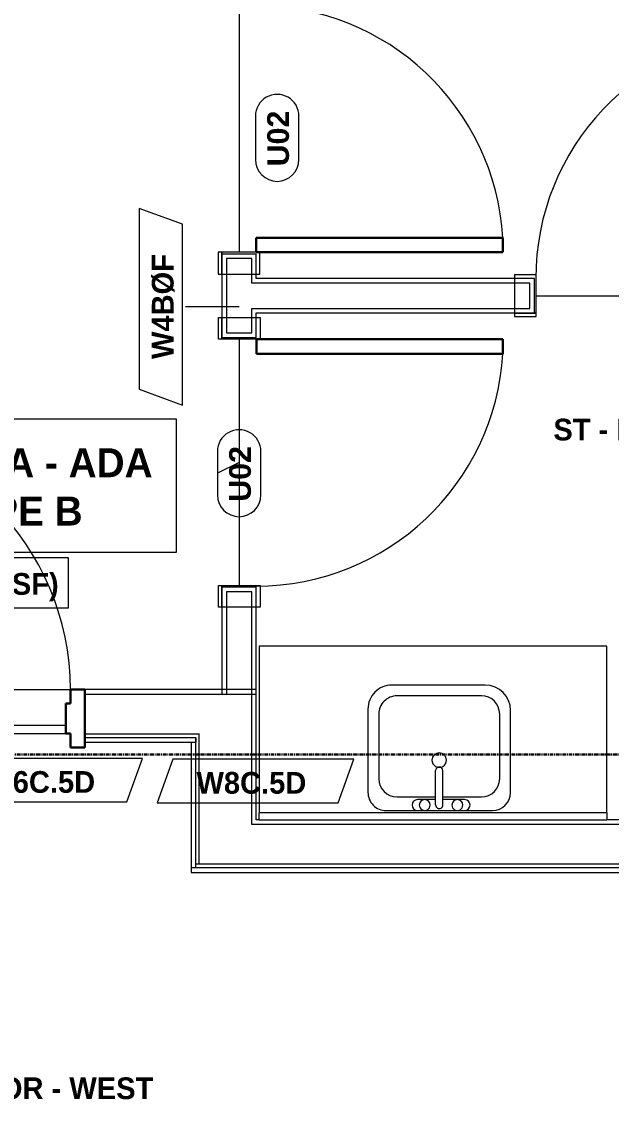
# Model space of a CAD drawing. Header units: inches. Extents: x -4058 to -1781, y 9814 to 12264.
# Drawn here: x -2677.1 to -2595.7, y 10419.6 to 10568.4 of the extents above; entities that cross this region are included whole.
import ezdxf

# ---------------------------------------------------------------- set-up
doc = ezdxf.new("R2010")
doc.units = ezdxf.units.IN
doc.header["$MEASUREMENT"] = 0
doc.linetypes.add('Grid Line 1_2_', pattern=[0.875, 0.5, -0.125, 0.125, -0.125])
for name, color, linetype, lineweight in [('0-1', 7, 'Continuous', 5), ('0-3', 8, 'Continuous', 9), ('A-AREA-IDEN', 2, 'Continuous', 9), ('A-DOOR-1', 7, 'Continuous', 9), ('A-DOOR-2', 10, 'Continuous', 30), ('A-DOOR-3', 31, 'Continuous', 9), ('A-DOOR-4', 31, 'Continuous', 30), ('A-DOOR-FRAM-2', 10, 'Continuous', 30), ('A-DOOR-IDEN', 31, 'Continuous', 9), ('A-FLOR-1', 7, 'Continuous', 9), ('A-FLOR-2', 192, 'Continuous', 9), ('A-WALL', 113, 'Continuous', 18), ('A-WALL-2', 250, 'Continuous', 18), ('A-WALL-3', 113, 'Continuous', 9), ('A-WALL-IDEN', 211, 'Continuous', 9), ('I-WALL-1', 7, 'Continuous', 9), ('P-SANR-FIXT', 6, 'Continuous', 9), ('Q-CASE', 31, 'Continuous', 9), ('S-GRID-1', 1, 'Grid Line 1_2_', 30)]:
    doc.layers.add(name, color=color, linetype=linetype, lineweight=lineweight)
doc.styles.add('Arial_B', font='arialbd.ttf', dxfattribs={"height": 3})
doc.styles.add('Century Gothic_B', font='GOTHICB.TTF', dxfattribs={"height": 3})
doc.styles.add('Century Gothic_B_1', font='GOTHICB.TTF', dxfattribs={"height": 4})

# ---------------------------------------------------------------- blocks, each defined once
blk = doc.blocks.new('CTR - 1st Phase - Shell_rvt-1-UNITS PLANS - 3RD FLOOR')
at = {"layer": 'A-FLOR-1'}
for p, q in [((-2705.79, 10471.24), (-2671.04, 10471.24)), ((-2670.41, 10470.04), (-2706.41, 10470.04))]:
    blk.add_line(p, q, dxfattribs=at)
blk = doc.blocks.new('HOLLOW METAL - UNIT DOOR-2191977-UNITS PLANS - 3RD FLOOR')
at = {"layer": 'A-DOOR-1'}
blk.add_arc((18, -3.875), 36, 180, 270, dxfattribs=at)
at = {"layer": 'A-DOOR-2'}
for p, q in [((16.25, -3.875), (18, -3.875)), ((16.25, -39.875), (16.25, -3.875)), ((18, -3.875), (18, -39.875)), ((18, -39.875), (16.25, -39.875))]:
    blk.add_line(p, q, dxfattribs=at)
at = {"layer": 'A-DOOR-FRAM-2'}
for p, q in [((-20, 4.125), (-18, 4.125)), ((-20, -3.875), (-20, 4.125)), ((-18, 4.125), (-18, 2.1875)), ((18, 4.125), (20, 4.125)), ((18, 2.1875), (18, 4.125)), ((20, 4.125), (20, -3.875)), ((-18, 2.1875), (-17.375, 2.1875)), ((-17.375, 2.1875), (-17.375, -1.9375)), ((17.375, 2.1875), (18, 2.1875)), ((17.375, -1.9375), (17.375, 2.1875)), ((-18, -1.9375), (-18, -3.875)), ((-17.375, -1.9375), (-18, -1.9375)), ((18, -1.9375), (17.375, -1.9375)), ((18, -3.875), (18, -1.9375)), ((-18, -3.875), (-20, -3.875)), ((20, -3.875), (18, -3.875))]:
    blk.add_line(p, q, dxfattribs=at)
blk = doc.blocks.new('CTR - 1st Phase - Common Walls_rvt-1-UNITS PLANS - 3RD FLOOR')
at = {"layer": 'A-WALL-2'}
for p, q in [((-2668.41, 10475.54), (-2653.75, 10475.54)), ((-2653.75, 10475.54), (-2652.62, 10475.54)), ((-2652.62, 10475.54), (-2645.37, 10475.54)), ((-2645.37, 10457.54), (-2645.37, 10475.54)), ((-2668.41, 10470.04), (-2653.75, 10470.04)), ((-2668.41, 10469.54), (-2653.75, 10469.54)), ((-2653.75, 10470.04), (-2653.12, 10470.04)), ((-2653.75, 10469.54), (-2653.12, 10469.54)), ((-2653.75, 10468.91), (-2653.12, 10468.91)), ((-2653.12, 10470.04), (-2652.62, 10470.04)), ((-2653.12, 10469.54), (-2653.12, 10468.91)), ((-2653.12, 10468.91), (-2653.12, 10469.54)), ((-2653.12, 10452.04), (-2653.12, 10468.91)), ((-2652.62, 10452.04), (-2652.62, 10470.04)), ((-2644.75, 10457.54), (-2645.37, 10457.54)), ((-2516.94, 10457.54), (-2644.75, 10457.54)), ((-2653.12, 10451.54), (-2653.75, 10451.54)), ((-2652.62, 10452.04), (-2653.12, 10452.04)), ((-2653.12, 10451.54), (-2653.12, 10452.04)), ((-2653.12, 10451.54), (-2653.12, 10452.04)), ((-2644.75, 10451.54), (-2653.12, 10451.54)), ((-2645.37, 10452.04), (-2652.62, 10452.04)), ((-2644.75, 10452.04), (-2645.37, 10452.04)), ((-2509.93, 10452.04), (-2644.75, 10452.04)), ((-2510.43, 10451.54), (-2644.75, 10451.54))]:
    blk.add_line(p, q, dxfattribs=at)
at = {"layer": 'I-WALL-1'}
for p, q in [((-2653.75, 10476.16), (-2668.41, 10476.16)), ((-2645.37, 10476.16), (-2653.75, 10476.16)), ((-2644.75, 10476.16), (-2645.37, 10476.16)), ((-2644.75, 10458.16), (-2644.75, 10476.16)), ((-2668.41, 10468.91), (-2653.75, 10468.91)), ((-2653.75, 10468.91), (-2653.75, 10451.54)), ((-2644.37, 10458.16), (-2644.75, 10458.16)), ((-2556.06, 10458.16), (-2596.37, 10458.16)), ((-2653.75, 10451.54), (-2653.75, 10450.91)), ((-2653.75, 10450.91), (-2644.75, 10450.91)), ((-2644.75, 10450.91), (-2511.06, 10450.91))]:
    blk.add_line(p, q, dxfattribs=at)
at = {"layer": '0-3', "rotation": 180}
blk.add_blockref('HOLLOW METAL - UNIT DOOR-2191977-UNITS PLANS - 3RD FLOOR', (-2688.41, 10472.29), dxfattribs=at)
blk = doc.blocks.new('CTR - 1st Phase - Structure_rvt-1-UNITS PLANS - 3RD FLOOR')
at = {"layer": 'S-GRID-1'}
blk.add_line((-1781.27, 10467.19), (-4041.78, 10467.19), dxfattribs=at)
blk = doc.blocks.new('SWING - SINGLE - FLUSH - SWING - FLUSH - 2-10 x 6-8 - PRIVACY-4346066-UNITS PLANS - 3RD FLOOR')
at = {"layer": 'A-DOOR-3'}
for p, q in [((-17, 2.87), (-20, 2.87)), ((-20, 2.87), (-20, -2.38)), ((-17, -2.38), (-17, 2.87)), ((20, 2.87), (17, 2.87)), ((17, 2.87), (17, -2.38)), ((20, -2.38), (20, 2.87)), ((-20, -2.38), (-17, -2.38)), ((-17, -2.38), (-20, -2.38)), ((-20, -2.38), (-20, -2.88)), ((-20, -2.88), (-17, -2.88)), ((-17, -2.88), (-17, -2.38)), ((17, -2.38), (20, -2.38)), ((20, -2.38), (17, -2.38)), ((17, -2.38), (17, -2.88)), ((17, -2.88), (20, -2.88)), ((20, -2.88), (20, -2.38))]:
    blk.add_line(p, q, dxfattribs=at)
blk.add_arc((17, 2.37), 34.07, 93.3657, 180, dxfattribs=at)
at = {"layer": 'A-DOOR-4'}
for p, q in [((15, 2.37), (15, 36.38)), ((17, 36.38), (15, 36.38)), ((17, 2.37), (17, 36.38)), ((17, 2.37), (15, 2.37))]:
    blk.add_line(p, q, dxfattribs=at)
blk = doc.blocks.new('SWING - SINGLE - FLUSH - SWING - FLUSH - 2-10 x 6-8 - PRIVACY-4346067-UNITS PLANS - 3RD FLOOR')
at = {"layer": 'A-DOOR-3'}
for p, q in [((-17, 2.87), (-20, 2.87)), ((-20, 2.87), (-20, -2.38)), ((-17, -2.38), (-17, 2.87)), ((20, 2.87), (17, 2.87)), ((17, 2.87), (17, -2.38)), ((20, -2.38), (20, 2.87)), ((-20, -2.38), (-17, -2.38)), ((-17, -2.38), (-20, -2.38)), ((-20, -2.38), (-20, -2.88)), ((-20, -2.88), (-17, -2.88)), ((-17, -2.88), (-17, -2.38)), ((17, -2.38), (20, -2.38)), ((20, -2.38), (17, -2.38)), ((17, -2.38), (17, -2.88)), ((17, -2.88), (20, -2.88)), ((20, -2.88), (20, -2.38))]:
    blk.add_line(p, q, dxfattribs=at)
blk.add_arc((17, 2.37), 34.07, 93.3657, 180, dxfattribs=at)
at = {"layer": 'A-DOOR-4'}
for p, q in [((15, 2.37), (15, 36.38)), ((17, 36.38), (15, 36.38)), ((17, 2.37), (17, 36.38)), ((17, 2.37), (15, 2.37))]:
    blk.add_line(p, q, dxfattribs=at)
blk = doc.blocks.new('M_Sink Vanity-Square - 500 x 440mm-1352614-UNITS PLANS - 3RD FLOOR')
at = {"layer": 'P-SANR-FIXT'}
for p, q in [((7.96, 7.09), (-6.72, 7.09)), ((3.62, 7.09), (-2.88, 7.09)), ((0.12, 6.33), (0.12, 1.59)), ((1.12, 6.33), (1.12, 1.59)), ((-9.22, 4.59), (-9.22, -6.73)), ((0.12, 5.22), (-5.22, 5.22)), ((-2.88, 5.59), (0.12, 5.59)), ((1.12, 5.59), (3.62, 5.59)), ((6.46, 5.22), (1.12, 5.22)), ((10.46, -6.91), (10.46, 4.59)), ((-7.72, 2.72), (-7.72, -6.23)), ((8.96, -6.23), (8.96, 2.72)), ((-5.22, -8.73), (6.46, -8.73)), ((-5.72, -10.23), (7.14, -10.23))]:
    blk.add_line(p, q, dxfattribs=at)
for centre, radius, start, end in [((-6.72, 4.59), 2.5, 90, 180), ((-2.88, 6.34), 0.75, 90, 270), ((-1.88, 6.34), 0.75, 360, 180), ((-1.88, 6.34), 0.75, 180, 0), ((0.62, 6.33), 0.5, 360, 180), ((2.62, 6.34), 0.75, 360, 180), ((2.62, 6.34), 0.75, 180, 360), ((3.62, 6.34), 0.75, 270, 90), ((7.96, 4.59), 2.5, 360, 90), ((-5.22, 2.72), 2.5, 90, 180), ((6.46, 2.72), 2.5, 0, 90), ((0.62, 1.59), 0.5, 180, 0), ((0.62, 0.13), 1, 360, 180), ((0.62, 0.13), 1, 180, 0), ((-5.72, -6.73), 3.5, 180, 270), ((-5.22, -6.23), 2.5, 180, 270), ((6.46, -6.23), 2.5, 270, 0), ((7.14, -6.91), 3.32, 270, 0)]:
    blk.add_arc(centre, radius, start, end, dxfattribs=at)
blk = doc.blocks.new('Bath Vanity - Bath Vanity 48_-V8-UNITS PLANS - 3RD FLOOR')
at = {"layer": 'Q-CASE'}
for p, q in [((-23.26, -1), (-23.26, -24)), ((24.74, -24), (24.74, -1)), ((-23.26, -24), (24.74, -24))]:
    blk.add_line(p, q, dxfattribs=at)
blk = doc.blocks.new('BATHROOM MIRROR - BATHROOM MIRROR 48_-3124766-UNITS PLANS - 3RD FLOOR')
at = {"layer": 'Q-CASE'}
for p, q in [((24.74, 24), (-23.26, 24)), ((-23.26, 23), (-23.26, 24)), ((24.74, 24), (24.74, 23)), ((-23.26, 23), (24.74, 23))]:
    blk.add_line(p, q, dxfattribs=at)
blk = doc.blocks.new('SWING - SINGLE - FLUSH - SWING - FLUSH - 2-10 x 6-8 - PRIVACY-4346070-UNITS PLANS - 3RD FLOOR')
at = {"layer": 'A-DOOR-3'}
for p, q in [((-20, 2.37), (-20, 2.87)), ((-20, 2.87), (-17, 2.87)), ((-20, 2.37), (-17, 2.37)), ((-20, -2.88), (-20, 2.37)), ((-17, 2.37), (-20, 2.37)), ((-17, 2.87), (-17, 2.37)), ((-17, 2.37), (-17, -2.88)), ((17, 2.37), (17, 2.87)), ((17, 2.87), (20, 2.87)), ((17, 2.37), (20, 2.37)), ((17, -2.88), (17, 2.37)), ((20, 2.37), (17, 2.37)), ((20, 2.87), (20, 2.37)), ((20, 2.37), (20, -2.88)), ((-17, -2.88), (-20, -2.88)), ((20, -2.88), (17, -2.88))]:
    blk.add_line(p, q, dxfattribs=at)
blk.add_arc((17, -2.38), 34.07, 180, 266.6343, dxfattribs=at)
at = {"layer": 'A-DOOR-4'}
for p, q in [((15, -2.38), (15, -36.38)), ((17, -2.38), (15, -2.38)), ((17, -2.38), (17, -36.38)), ((17, -36.38), (15, -36.38))]:
    blk.add_line(p, q, dxfattribs=at)
blk = doc.blocks.new('Wall Tag - Arch Wall-3956453-UNITS PLANS - 3RD FLOOR')
at = {"layer": 'A-WALL-IDEN'}
for p, q in [((-0.3561, 0.0937), (-0.4244, -0.0937)), ((0.4244, 0.0937), (-0.3561, 0.0937)), ((0.3561, -0.0937), (0.4244, 0.0937)), ((-0.4244, -0.0937), (0.3561, -0.0937))]:
    blk.add_line(p, q, dxfattribs=at)
blk = doc.blocks.new('Door Tag - Type Mark-2601225-UNITS PLANS - 3RD FLOOR')
at = {"layer": 'A-DOOR-IDEN'}
for p, q in [((0.09375, 0.09375), (-0.09375, 0.09375)), ((-0.09375, -0.09375), (0.09375, -0.09375))]:
    blk.add_line(p, q, dxfattribs=at)
for centre, start, end in [((-0.09375, 0), 90, 270), ((0.09375, 0), 270, 90)]:
    blk.add_arc(centre, 0.09375, start, end, dxfattribs=at)

msp = doc.modelspace()

# ---------------------------------------------------------------- linework, layer by layer
at = {"layer": 'A-AREA-IDEN', "flags": 128}
for points in [[(-2703.52, 10513.54), (-2655.82, 10513.54), (-2655.82, 10495.09), (-2703.52, 10495.09)], [(-2688.63, 10494.42), (-2670.71, 10494.42), (-2670.71, 10487.41), (-2688.63, 10487.41)]]:
    msp.add_lwpolyline(points, close=True, dxfattribs=at)
at = {"layer": 'A-DOOR-IDEN'}
msp.add_line((-2647.12, 10507.53), (-2650.12, 10506.03), dxfattribs=at)
at = {"layer": 'A-FLOR-2'}
for p, q in [((-2647.12, 10570.53), (-2647.12, 10536.53)), ((-2606.12, 10530.53), (-2572.12, 10530.53)), ((-2647.12, 10524.53), (-2647.12, 10490.53)), ((-2704.66, 10476.16), (-2670.41, 10476.16))]:
    msp.add_line(p, q, dxfattribs=at)
at = {"layer": 'A-WALL'}
for p, q in [((-2648.87, 10535.66), (-2648.87, 10525.41)), ((-2645.37, 10535.66), (-2648.87, 10535.66)), ((-2645.37, 10532.28), (-2645.37, 10535.66)), ((-2607, 10532.28), (-2645.37, 10532.28)), ((-2607, 10528.78), (-2607, 10532.28)), ((-2645.37, 10525.41), (-2645.37, 10528.78)), ((-2645.37, 10528.78), (-2607, 10528.78)), ((-2648.87, 10525.41), (-2645.37, 10525.41)), ((-2645.37, 10489.66), (-2648.87, 10489.66)), ((-2648.87, 10489.66), (-2648.87, 10475.54)), ((-2645.37, 10475.54), (-2645.37, 10489.66))]:
    msp.add_line(p, q, dxfattribs=at)
at = {"layer": 'A-WALL-3'}
for p, q in [((-2644.75, 10536.28), (-2649.5, 10536.28)), ((-2649.5, 10536.28), (-2649.5, 10524.78)), ((-2644.75, 10532.91), (-2644.75, 10536.28)), ((-2606.37, 10532.91), (-2644.75, 10532.91)), ((-2606.37, 10528.16), (-2606.37, 10532.91)), ((-2644.75, 10524.78), (-2644.75, 10528.16)), ((-2644.75, 10528.16), (-2606.37, 10528.16)), ((-2649.5, 10524.78), (-2644.75, 10524.78)), ((-2644.75, 10490.28), (-2649.5, 10490.28)), ((-2649.5, 10490.28), (-2649.5, 10475.54)), ((-2644.75, 10475.54), (-2644.75, 10490.28)), ((-2649.5, 10475.54), (-2644.75, 10475.54))]:
    msp.add_line(p, q, dxfattribs=at)
at = {"layer": 'A-WALL-IDEN'}
msp.add_line((-2647.12, 10529.01), (-2654.51, 10529.01), dxfattribs=at)

# ---------------------------------------------------------------- block references
at = {"layer": '0-1'}
for name in ['CTR - 1st Phase - Structure_rvt-1-UNITS PLANS - 3RD FLOOR', 'CTR - 1st Phase - Shell_rvt-1-UNITS PLANS - 3RD FLOOR', 'CTR - 1st Phase - Common Walls_rvt-1-UNITS PLANS - 3RD FLOOR']:
    msp.add_blockref(name, (0, 0), dxfattribs=at)
at = {"layer": 'A-DOOR-3'}
for name, p, rotation in [('SWING - SINGLE - FLUSH - SWING - FLUSH - 2-10 x 6-8 - PRIVACY-4346066-UNITS PLANS - 3RD FLOOR', (-2647.12, 10553.53), 269.9999999999666), ('SWING - SINGLE - FLUSH - SWING - FLUSH - 2-10 x 6-8 - PRIVACY-4346070-UNITS PLANS - 3RD FLOOR', (-2647.12, 10507.53), 89.99999999996668)]:
    msp.add_blockref(name, p, dxfattribs=dict(at, rotation=rotation))
msp.add_blockref('SWING - SINGLE - FLUSH - SWING - FLUSH - 2-10 x 6-8 - PRIVACY-4346067-UNITS PLANS - 3RD FLOOR', (-2589.12, 10530.53), dxfattribs=at)
at = {"layer": 'A-DOOR-IDEN', "xscale": 31.99999999999999, "yscale": 31.99999999999999, "zscale": 31.99999999999999, "rotation": 89.99999999999955}
for p in [(-2641.87, 10552.33), (-2647.12, 10506.03)]:
    msp.add_blockref('Door Tag - Type Mark-2601225-UNITS PLANS - 3RD FLOOR', p, dxfattribs=at)
at = {"layer": 'A-WALL-IDEN', "xscale": 31.99999999999999, "yscale": 31.99999999999999, "zscale": 31.99999999999999, "rotation": 89.99999999999955}
msp.add_blockref('Wall Tag - Arch Wall-3956453-UNITS PLANS - 3RD FLOOR', (-2657.92, 10529.01), dxfattribs=at)
at = {"layer": 'A-WALL-IDEN', "xscale": 31.99999999999999, "yscale": 31.99999999999999, "zscale": 31.99999999999999}
for p in [(-2674.02, 10463.66), (-2644.87, 10463.54)]:
    msp.add_blockref('Wall Tag - Arch Wall-3956453-UNITS PLANS - 3RD FLOOR', p, dxfattribs=at)
at = {"layer": 'P-SANR-FIXT', "rotation": 180}
msp.add_blockref('M_Sink Vanity-Square - 500 x 440mm-1352614-UNITS PLANS - 3RD FLOOR', (-2618.89, 10466.56), dxfattribs=at)
at = {"layer": 'Q-CASE', "rotation": 180}
for name, p in [('Bath Vanity - Bath Vanity 48_-V8-UNITS PLANS - 3RD FLOOR', (-2619.64, 10458.16)), ('BATHROOM MIRROR - BATHROOM MIRROR 48_-3124766-UNITS PLANS - 3RD FLOOR', (-2619.64, 10482.16))]:
    msp.add_blockref(name, p, dxfattribs=at)

# ---------------------------------------------------------------- texts
at = {"layer": 'A-AREA-IDEN', "attachment_point": 1}
for s, insert, char_height, width, style in [('ST - BATH - OPTION A', (-2603.76, 10513.56), 3, 51.51, 'Century Gothic_B'), ('STUDIO A - ADA', (-2700.96, 10509.48), 4, 51.51, 'Century Gothic_B_1'), ('TYPE B', (-2688.04, 10502.81), 4, 20.301, 'Century Gothic_B_1'), ('(507 SF)', (-2687.63, 10492.25), 3, 19.19, 'Century Gothic_B'), ('CORRIDOR - WEST', (-2695.96, 10422.62), 3, 44.036, 'Century Gothic_B')]:
    msp.add_mtext(s, dxfattribs=dict(at, insert=insert, char_height=char_height, width=width, style=style))
at = {"layer": 'A-DOOR-IDEN', "char_height": 3, "width": 9.393, "attachment_point": 1, "rotation": 90, "style": 'Arial_B'}
for insert in [(-2643.25, 10548.4), (-2648.5, 10502.1)]:
    msp.add_mtext('U02', dxfattribs=dict(at, insert=insert))
at = {"layer": 'A-WALL-IDEN', "insert": (-2659.17, 10521.8), "char_height": 3, "width": 17.372, "attachment_point": 1, "rotation": 90, "style": 'Century Gothic_B'}
msp.add_mtext('W4BØF', dxfattribs=at)
at = {"layer": 'A-WALL-IDEN', "char_height": 3, "width": 19.594, "attachment_point": 1, "style": 'Century Gothic_B'}
for s, insert in [('W6C.5D', (-2682.15, 10464.91)), ('W8C.5D', (-2653.01, 10464.79))]:
    msp.add_mtext(s, dxfattribs=dict(at, insert=insert))

doc.saveas('drawing.dxf')
